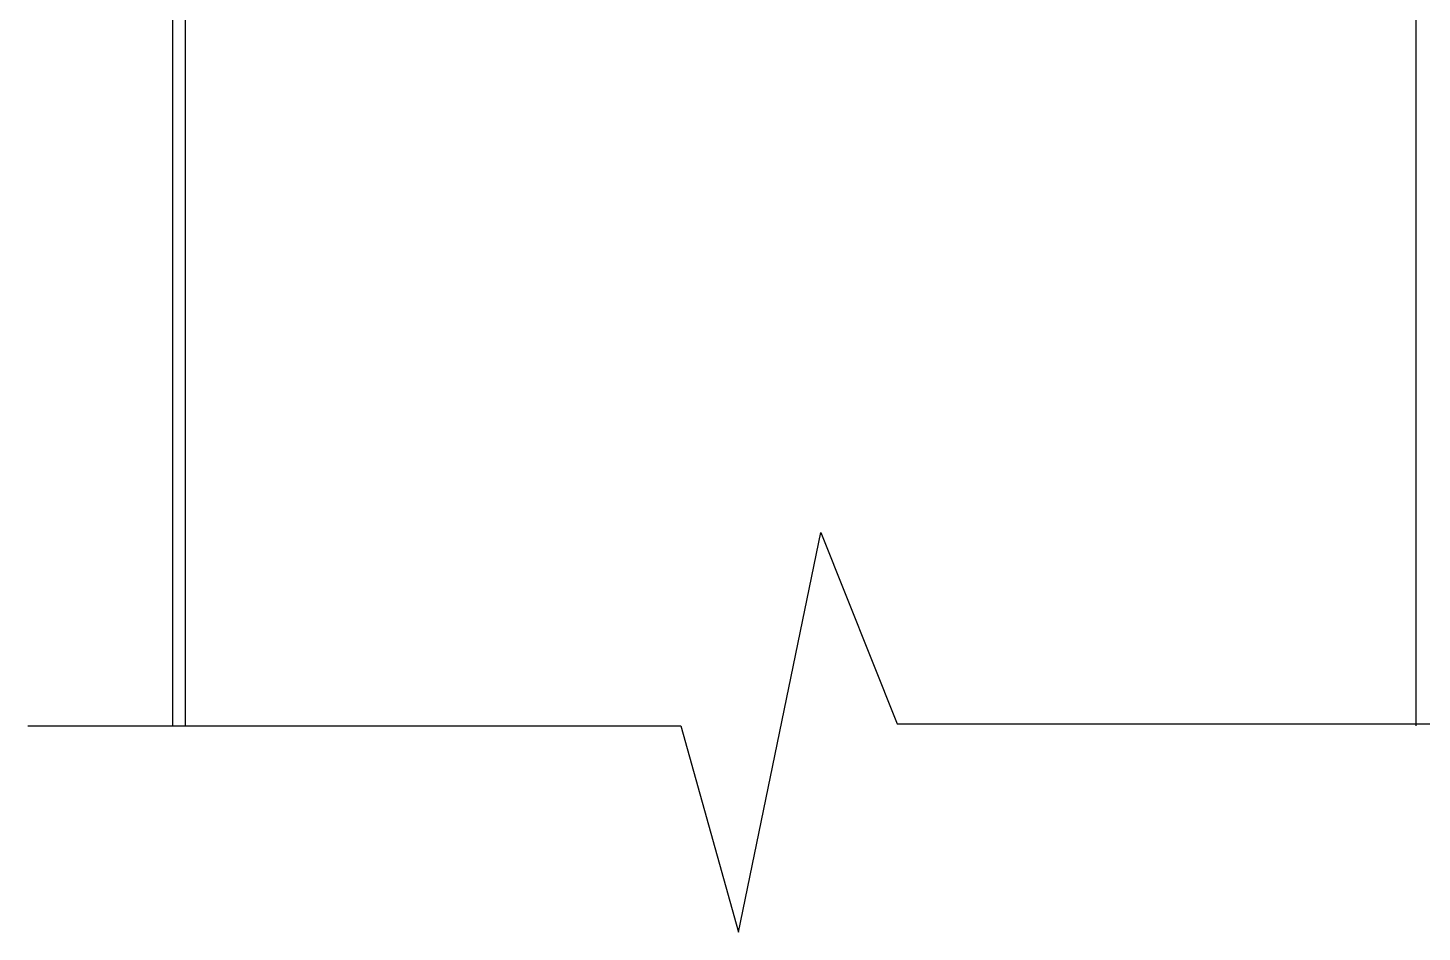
# Model space of a CAD drawing. Extents: x 921423 to 1291758, y 534425 to 1049953.
# Drawn here: x 1128064 to 1129580, y 859093 to 860076 of the extents above; entities that cross this region are included whole.
import ezdxf

# ---------------------------------------------------------------- set-up
doc = ezdxf.new("R2010")
doc.units = 0
doc.header["$LTSCALE"] = 1000
doc.header["$MEASUREMENT"] = 0

msp = doc.modelspace()

# ---------------------------------------------------------------- linework, layer by layer
at = {"color": 7, "linetype": 'Continuous'}
for p, q in [((1128221.2, 862957.4), (1128221.2, 859317)), ((1128234.9, 862957.4), (1128234.9, 859317)), ((1129573.5, 862959.7), (1129573.5, 859317)), ((1128064, 859317), (1128774.3, 859317)), ((1129009.4, 859319.4), (1129719.8, 859319.4))]:
    msp.add_line(p, q, dxfattribs=at)
at = {"color": 0}
for points in [[(1128836.7, 859092.8), (1128926.5, 859527.6)], [(1128926.5, 859527.6), (1129009.4, 859319.4)], [(1128774.3, 859317), (1128836.7, 859092.8)]]:
    msp.add_lwpolyline(points, dxfattribs=at)

doc.saveas('drawing.dxf')
